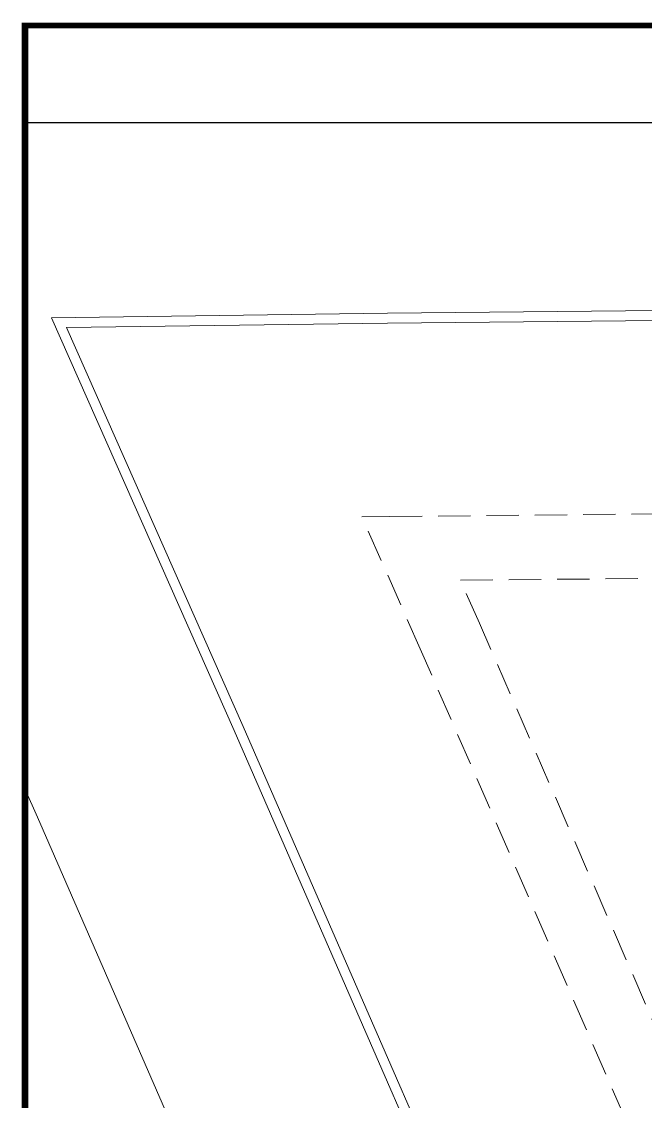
# Model space of a CAD drawing. Header units: inches. Extents: x 27644242 to 29005101, y -955243 to 216979.
# Drawn here: x 28689497 to 28704007, y 50033 to 75164 of the extents above; entities that cross this region are included whole.
import ezdxf

# ---------------------------------------------------------------- set-up
doc = ezdxf.new("R2010")
doc.units = ezdxf.units.IN
doc.header["$MEASUREMENT"] = 0
doc.linetypes.add('01-Xref Col Podium Lvl-1$0$HIDDEN', pattern=[0.375, 0.25, -0.125])
doc.layers.get('Defpoints').update_dxf_attribs({"color": 8})
doc.layers.add('RVA Site Boundary', color=17, linetype='Continuous', lineweight=15)

msp = doc.modelspace()

# ---------------------------------------------------------------- linework, layer by layer
at = {"layer": 'Defpoints', "linetype": 'Continuous', "const_width": 154.4264220221692}
msp.add_lwpolyline([(28798160.52803048, 75086.5962189796), (28798160.52802857, 836.5962190093996), (28689573.81144296, 836.5962213190796), (28689573.81144487, 75086.59622128183)], close=True, dxfattribs=at)
at = {"layer": 'Defpoints', "color": 1, "ltscale": 500}
msp.add_lwpolyline([(28689580.45463596, 24514.61262652042), (28798167.17122061, 24514.61262652042), (28798167.17122061, 72809.80868708933), (28689580.45463596, 72809.80868708933)], close=True, dxfattribs=at)
at = {"layer": 'RVA Site Boundary', "ltscale": 500}
for points in [[(28733451.43443985, 36339.86880379266), (28714532.93111626, 31362.66058738533), (28712893.07795266, 30897.06418362694), (28712617.92701722, 30819.55701563685), (28711491.96060351, 30557.59950804737), (28711137.17757272, 30475.95949829361), (28707523.80796104, 29460.40614124286), (28707182.42539633, 29312.53746956473), (28706827.51259009, 30134.52214757787), (28701891.2045044, 41567.10375822175), (28694440.78780325, 58662.06988752229), (28690189.54790274, 68271.83889370321), (28698006.81336258, 68374.45146753758), (28714624.73443482, 68539.19276500869), (28721195.21848924, 68480.01534178425)], [(28733451.43443985, 36339.86880379272), (28714532.93111626, 31362.66058738533), (28712893.07795266, 30897.06418362699), (28712617.92701722, 30819.55701563685), (28711491.96060351, 30557.59950804742), (28711137.17757272, 30475.95949829361), (28707523.80796104, 29460.40614124286), (28707182.42539633, 29312.53746956473), (28706827.51259009, 30134.52214757787), (28701891.2045044, 41567.10375822175), (28694440.78780325, 58662.06988752229), (28690189.54790274, 68271.83889370327), (28698006.81336258, 68374.45146753758), (28714624.73443482, 68539.19276500875), (28721195.21848924, 68480.01534178425)], [(28702360.89646841, 27865.86063496166), (28702237.12943809, 28152.50738531942), (28697304.1990414, 39577.26620522045), (28689862.68160204, 56651.81299625311), (28689580.45463596, 57289.776511576)]]:
    msp.add_lwpolyline(points, dxfattribs=at)
at = {"layer": 'RVA Site Boundary', "color": 5, "ltscale": 500}
for points in [[(28733451.43443985, 36339.86880379458), (28714532.93111626, 31362.66058738818), (28712893.07795266, 30897.06418362921), (28712617.92701722, 30819.55701563795), (28711491.96060351, 30557.59950804999), (28711137.17757272, 30475.95949829658), (28707523.80796104, 29460.40614124303), (28707182.42539633, 29312.53746956502), (28706827.51259009, 30134.52214758014), (28701891.2045044, 41567.10375822251), (28694440.78780325, 58662.06988752549), (28690189.54790274, 68271.83889370327), (28698006.81336258, 68374.45146753927), (28714624.73443482, 68539.19276501154), (28721195.21848924, 68480.01534178769)], [(28733395.64015054, 36563.01658719432), (28714472.25613159, 31584.52432433821), (28712830.48709938, 31118.38395630554), (28712560.6569567, 31042.37560051281), (28711440.11262217, 30781.67954649022), (28711080.24041079, 30698.86845267404), (28707446.63416491, 29677.62750093502), (28707302.3049722, 29615.11181262671), (28707038.67021509, 30225.69482664383), (28702102.20675569, 41658.63628566221), (28694651.38068851, 58754.54170452122), (28690540.76747853, 68046.42932933627), (28698009.46276886, 68144.4664307854), (28714624.83872567, 68309.1824973266), (28721194.52189961, 68250.01228727639)]]:
    msp.add_lwpolyline(points, dxfattribs=at)
at = {"layer": 'RVA Site Boundary', "linetype": '01-Xref Col Podium Lvl-1$0$HIDDEN', "ltscale": 3000}
for points in [[(28761838.70665079, 42497.10791168947), (28755905.89058481, 42663.03307793188), (28749977.85869968, 42467.77438114272), (28749256.89764424, 42402.07932239532), (28741955.48245211, 41985.19383349869), (28733624.9470128, 41226.8989694523), (28733013.26926508, 41097.08693650155), (28732304.01275097, 40928.95147979714), (28713285.13686636, 35925.33656901223), (28711605.88344989, 35448.55342216455), (28711440.1557727, 35401.86965241274), (28710425.69559472, 35165.8542113358), (28709966.25246, 35060.13060353769), (28709865.1055654, 35031.70282575767), (28706230.51167237, 43449.49008341364), (28698771.67626962, 60563.77290661755), (28697412.45483084, 63636.24220041689), (28698061.29898074, 63644.759189968), (28714626.87919866, 63808.98160783947), (28721180.89297223, 63749.95252509884), (28728668.08445467, 63772.0331326024), (28742981.54708556, 63766.73788879041), (28767232.32998595, 63747.76907821532)], [(28761666.73287753, 44002.50407805362), (28755902.16418955, 44163.72381034101), (28749885.03138072, 43965.53028955243), (28749146.05398991, 43898.19355515339), (28741844.70978499, 43481.31211938037), (28733400.47404052, 42712.66757756379), (28732684.52429154, 42560.72663684695), (28731940.13695111, 42384.2631106648), (28712889.43044462, 37372.27398390358), (28711197.68223333, 36891.94324409933), (28711066.65537803, 36855.03433637931), (28710744.08910397, 36779.98888550547), (28707606.61331126, 44046.44134933007), (28700145.10812999, 61166.84997398267), (28699705.31611278, 62160.98340210764), (28714627.55935632, 62308.91464467705), (28721176.34999644, 62249.93260437301), (28728670.01882717, 62272.03231433783), (28742980.68297905, 62266.73810581889), (28767228.61054087, 62247.77152867177)]]:
    msp.add_lwpolyline(points, dxfattribs=at)

doc.saveas('drawing.dxf')
